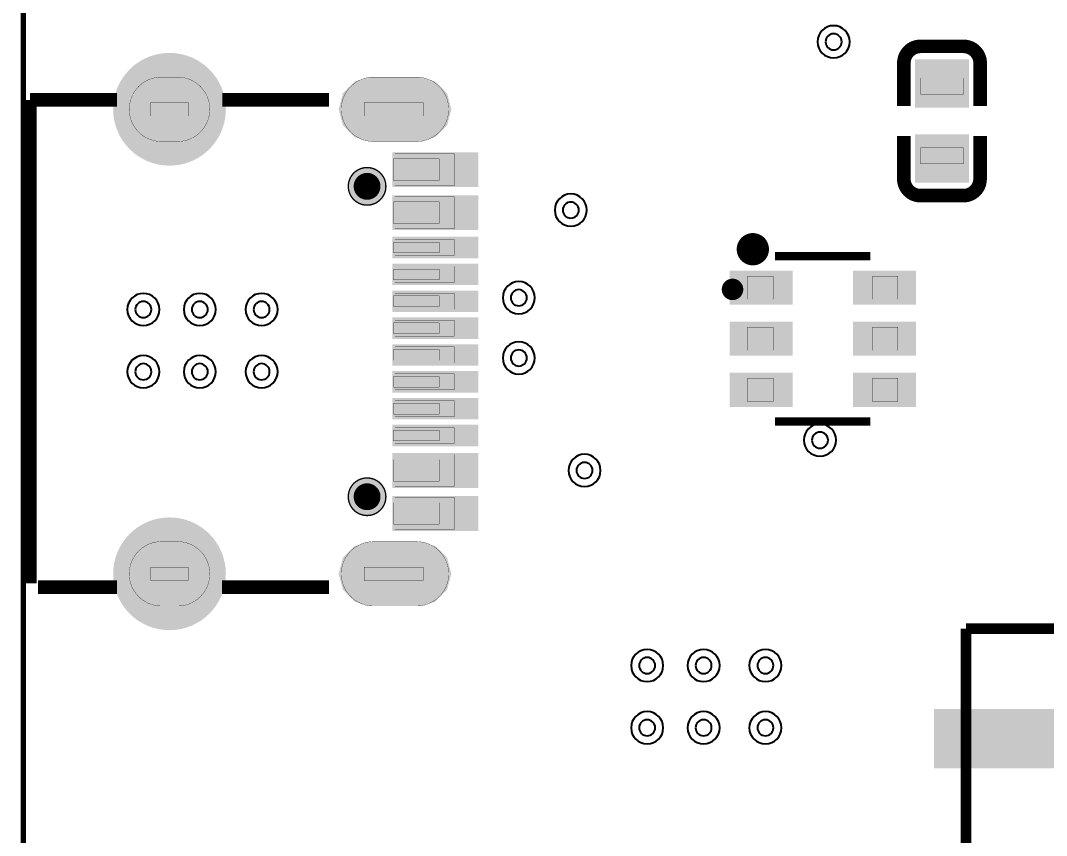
# Model space of a CAD drawing. Header units: millimetres. Extents: x -103 to 1, y -5 to 127.
# Drawn here: x -102.05 to -82.94, y 22.2 to 37.37 of the extents above; entities that cross this region are included whole.
import ezdxf

# ---------------------------------------------------------------- set-up
doc = ezdxf.new("R2010")
doc.units = ezdxf.units.MM
doc.header["$MEASUREMENT"] = 0
for name, color, linetype, true_color in [('Board-Outline-Layer', 7, 'Continuous', 0xff00ff), ('Bottom-Layer', 7, 'Continuous', 0x0000ff), ('Bottom-Paste-Mask-Layer', 7, 'Continuous', 0x800000), ('Bottom-Solder-Mask-Layer', 7, 'Continuous', 0xaa00ff), ('Document-Layer', 7, 'Continuous', 0x6464ff), ('Hole-Layer', 7, 'Continuous', 0x222222), ('Multi-Layer', 7, 'Continuous', 0xc0c0c0), ('Pin-Soldering-Layer', 7, 'Continuous', 0xcc9999), ('Top-Layer', 7, 'Continuous', 0xff0000), ('Top-Paste-Mask-Layer', 7, 'Continuous', 0x808080), ('Top-Silkscreen-Layer', 7, 'Continuous', 0xffcc00), ('Top-Solder-Mask-Layer', 7, 'Continuous', 0x800080)]:
    doc.layers.add(name, color=color, linetype=linetype, true_color=true_color)

msp = doc.modelspace()

# ---------------------------------------------------------------- hatches: boundary and pattern name
at = {"layer": 'Bottom-Layer'}
for points in [[(-100.275, 35.719, 1), (-98.275, 35.719, 1)], [(-95.525, 35.169), (-95.8, 35.243), (-96.001, 35.444), (-96.075, 35.719), (-96.001, 35.994), (-95.8, 36.195), (-95.525, 36.269), (-94.625, 36.269), (-94.35, 36.195), (-94.149, 35.994), (-94.075, 35.719), (-94.149, 35.444), (-94.35, 35.243), (-94.625, 35.169)], [(-100.275, 27.069, 1), (-98.275, 27.069, 1)], [(-95.525, 26.519), (-95.8, 26.593), (-96.001, 26.794), (-96.075, 27.069), (-96.001, 27.344), (-95.8, 27.545), (-95.525, 27.619), (-94.625, 27.619), (-94.35, 27.545), (-94.149, 27.344), (-94.075, 27.069), (-94.149, 26.794), (-94.35, 26.593), (-94.625, 26.519)]]:
    msp.add_hatch(color=256, dxfattribs=at).paths.add_polyline_path(points)
at = {"layer": 'Bottom-Paste-Mask-Layer'}
for points in [[(-100.275, 35.719, 1), (-98.275, 35.719, 1)], [(-95.525, 35.169), (-95.8, 35.243), (-96.001, 35.444), (-96.075, 35.719), (-96.001, 35.994), (-95.8, 36.195), (-95.525, 36.269), (-94.625, 36.269), (-94.35, 36.195), (-94.149, 35.994), (-94.075, 35.719), (-94.149, 35.444), (-94.35, 35.243), (-94.625, 35.169)], [(-100.275, 27.069, 1), (-98.275, 27.069, 1)], [(-95.525, 26.519), (-95.8, 26.593), (-96.001, 26.794), (-96.075, 27.069), (-96.001, 27.344), (-95.8, 27.545), (-95.525, 27.619), (-94.625, 27.619), (-94.35, 27.545), (-94.149, 27.344), (-94.075, 27.069), (-94.149, 26.794), (-94.35, 26.593), (-94.625, 26.519)]]:
    msp.add_hatch(color=256, dxfattribs=at).paths.add_polyline_path(points)
at = {"layer": 'Bottom-Solder-Mask-Layer'}
for points in [[(-100.325, 35.719, 1), (-98.225, 35.719, 1)], [(-95.525, 35.119), (-95.825, 35.199), (-96.045, 35.419), (-96.125, 35.719), (-96.045, 36.019), (-95.825, 36.238), (-95.525, 36.319), (-94.625, 36.319), (-94.325, 36.238), (-94.105, 36.019), (-94.025, 35.719), (-94.105, 35.419), (-94.325, 35.199), (-94.625, 35.119)], [(-100.325, 27.069, 1), (-98.225, 27.069, 1)], [(-95.525, 26.469), (-95.825, 26.549), (-96.045, 26.769), (-96.125, 27.069), (-96.045, 27.369), (-95.825, 27.588), (-95.525, 27.669), (-94.625, 27.669), (-94.325, 27.588), (-94.105, 27.369), (-94.025, 27.069), (-94.105, 26.769), (-94.325, 26.549), (-94.625, 26.469)]]:
    msp.add_hatch(color=256, dxfattribs=at).paths.add_polyline_path(points)
at = {"layer": 'Hole-Layer'}
for points in [[(-99.575, 35.419), (-99.787, 35.507), (-99.875, 35.719), (-99.787, 35.931), (-99.575, 36.019), (-98.975, 36.019), (-98.763, 35.931), (-98.675, 35.719), (-98.763, 35.507), (-98.975, 35.419)], [(-95.525, 35.419), (-95.737, 35.507), (-95.825, 35.719), (-95.737, 35.931), (-95.525, 36.019), (-94.625, 36.019), (-94.413, 35.931), (-94.325, 35.719), (-94.413, 35.507), (-94.625, 35.419)], [(-99.575, 26.769), (-99.787, 26.857), (-99.875, 27.069), (-99.787, 27.281), (-99.575, 27.369), (-98.975, 27.369), (-98.763, 27.281), (-98.675, 27.069), (-98.763, 26.857), (-98.975, 26.769)], [(-95.525, 26.769), (-95.737, 26.857), (-95.825, 27.069), (-95.737, 27.281), (-95.525, 27.369), (-94.625, 27.369), (-94.413, 27.281), (-94.325, 27.069), (-94.413, 26.857), (-94.625, 26.769)]]:
    msp.add_hatch(color=256, dxfattribs=at).paths.add_polyline_path(points)
at = {"layer": 'Multi-Layer'}
for points in [[(-100.275, 35.719, 1), (-98.275, 35.719, 1)], [(-100.275, 35.719, 1), (-98.275, 35.719, 1)], [(-100.275, 35.719, 1), (-98.275, 35.719, 1)], [(-95.525, 35.169), (-95.8, 35.243), (-96.001, 35.444), (-96.075, 35.719), (-96.001, 35.994), (-95.8, 36.195), (-95.525, 36.269), (-94.625, 36.269), (-94.35, 36.195), (-94.149, 35.994), (-94.075, 35.719), (-94.149, 35.444), (-94.35, 35.243), (-94.625, 35.169)], [(-95.525, 35.169), (-95.8, 35.243), (-96.001, 35.444), (-96.075, 35.719), (-96.001, 35.994), (-95.8, 36.195), (-95.525, 36.269), (-94.625, 36.269), (-94.35, 36.195), (-94.149, 35.994), (-94.075, 35.719), (-94.149, 35.444), (-94.35, 35.243), (-94.625, 35.169)], [(-95.525, 35.169), (-95.8, 35.243), (-96.001, 35.444), (-96.075, 35.719), (-96.001, 35.994), (-95.8, 36.195), (-95.525, 36.269), (-94.625, 36.269), (-94.35, 36.195), (-94.149, 35.994), (-94.075, 35.719), (-94.149, 35.444), (-94.35, 35.243), (-94.625, 35.169)], [(-95.945, 34.284, 1), (-95.245, 34.284, 1)], [(-95.945, 28.504, 1), (-95.245, 28.504, 1)], [(-100.275, 27.069, 1), (-98.275, 27.069, 1)], [(-100.275, 27.069, 1), (-98.275, 27.069, 1)], [(-100.275, 27.069, 1), (-98.275, 27.069, 1)], [(-95.525, 26.519), (-95.8, 26.593), (-96.001, 26.794), (-96.075, 27.069), (-96.001, 27.344), (-95.8, 27.545), (-95.525, 27.619), (-94.625, 27.619), (-94.35, 27.545), (-94.149, 27.344), (-94.075, 27.069), (-94.149, 26.794), (-94.35, 26.593), (-94.625, 26.519)], [(-95.525, 26.519), (-95.8, 26.593), (-96.001, 26.794), (-96.075, 27.069), (-96.001, 27.344), (-95.8, 27.545), (-95.525, 27.619), (-94.625, 27.619), (-94.35, 27.545), (-94.149, 27.344), (-94.075, 27.069), (-94.149, 26.794), (-94.35, 26.593), (-94.625, 26.519)], [(-95.525, 26.519), (-95.8, 26.593), (-96.001, 26.794), (-96.075, 27.069), (-96.001, 27.344), (-95.8, 27.545), (-95.525, 27.619), (-94.625, 27.619), (-94.35, 27.545), (-94.149, 27.344), (-94.075, 27.069), (-94.149, 26.794), (-94.35, 26.593), (-94.625, 26.519)]]:
    msp.add_hatch(color=256, dxfattribs=at).paths.add_polyline_path(points)
at = {"layer": 'Pin-Soldering-Layer'}
for points in [[(-84.486, 36.301), (-85.286, 36.301), (-85.286, 36.001), (-84.486, 36.001)], [(-98.925, 35.844), (-98.925, 35.594), (-99.625, 35.594), (-99.625, 35.844)], [(-94.551, 35.844), (-94.551, 35.594), (-95.651, 35.594), (-95.651, 35.844)], [(-84.486, 34.701), (-85.286, 34.701), (-85.286, 35.001), (-84.486, 35.001)], [(-94.251, 34.794), (-94.251, 34.394), (-95.101, 34.394), (-95.101, 34.794)], [(-94.251, 33.994), (-94.251, 33.594), (-95.101, 33.594), (-95.101, 33.994)], [(-94.251, 33.244), (-94.251, 33.044), (-95.101, 33.044), (-95.101, 33.244)], [(-94.251, 32.744), (-94.251, 32.544), (-95.101, 32.544), (-95.101, 32.744)], [(-88.033, 32.61), (-88.033, 32.18), (-88.508, 32.18), (-88.508, 32.61)], [(-86.183, 32.61), (-86.183, 32.18), (-85.708, 32.18), (-85.708, 32.61)], [(-94.251, 32.244), (-94.251, 32.044), (-95.101, 32.044), (-95.101, 32.244)], [(-94.251, 31.744), (-94.251, 31.544), (-95.101, 31.544), (-95.101, 31.744)], [(-88.033, 31.66), (-88.033, 31.23), (-88.508, 31.23), (-88.508, 31.66)], [(-86.183, 31.66), (-86.183, 31.23), (-85.708, 31.23), (-85.708, 31.66)], [(-94.251, 31.244), (-94.251, 31.044), (-95.101, 31.044), (-95.101, 31.244)], [(-94.251, 30.744), (-94.251, 30.544), (-95.101, 30.544), (-95.101, 30.744)], [(-88.033, 30.71), (-88.033, 30.28), (-88.508, 30.28), (-88.508, 30.71)], [(-86.183, 30.71), (-86.183, 30.28), (-85.708, 30.28), (-85.708, 30.71)], [(-94.251, 30.244), (-94.251, 30.044), (-95.101, 30.044), (-95.101, 30.244)], [(-94.251, 29.744), (-94.251, 29.544), (-95.101, 29.544), (-95.101, 29.744)], [(-94.251, 29.194), (-94.251, 28.794), (-95.101, 28.794), (-95.101, 29.194)], [(-94.251, 28.394), (-94.251, 27.994), (-95.101, 27.994), (-95.101, 28.394)], [(-98.925, 27.194), (-98.925, 26.944), (-99.625, 26.944), (-99.625, 27.194)], [(-94.551, 27.194), (-94.551, 26.944), (-95.651, 26.944), (-95.651, 27.194)]]:
    msp.add_hatch(color=256, dxfattribs=at).paths.add_polyline_path(points)
at = {"layer": 'Top-Layer'}
for points in [[(-100.275, 35.719, 1), (-98.275, 35.719, 1)], [(-84.436, 35.801), (-85.336, 35.801), (-85.336, 36.601), (-84.436, 36.601)], [(-95.525, 35.169), (-95.8, 35.243), (-96.001, 35.444), (-96.075, 35.719), (-96.001, 35.994), (-95.8, 36.195), (-95.525, 36.269), (-94.625, 36.269), (-94.35, 36.195), (-94.149, 35.994), (-94.075, 35.719), (-94.149, 35.444), (-94.35, 35.243), (-94.625, 35.169)], [(-84.436, 34.401), (-85.336, 34.401), (-85.336, 35.201), (-84.436, 35.201)], [(-95.075, 34.869), (-93.575, 34.869), (-93.575, 34.319), (-95.075, 34.319)], [(-95.075, 34.069), (-93.575, 34.069), (-93.575, 33.519), (-95.075, 33.519)], [(-95.075, 33.294), (-93.575, 33.294), (-93.575, 32.994), (-95.075, 32.994)], [(-95.075, 32.794), (-93.575, 32.794), (-93.575, 32.494), (-95.075, 32.494)], [(-88.793, 32.661), (-87.721, 32.661), (-87.721, 32.129), (-88.793, 32.129)], [(-86.495, 32.661), (-85.423, 32.661), (-85.423, 32.129), (-86.495, 32.129)], [(-95.075, 32.294), (-93.575, 32.294), (-93.575, 31.994), (-95.075, 31.994)], [(-95.075, 31.794), (-93.575, 31.794), (-93.575, 31.494), (-95.075, 31.494)], [(-88.793, 31.711), (-87.721, 31.711), (-87.721, 31.179), (-88.793, 31.179)], [(-86.495, 31.711), (-85.423, 31.711), (-85.423, 31.179), (-86.495, 31.179)], [(-95.075, 31.294), (-93.575, 31.294), (-93.575, 30.994), (-95.075, 30.994)], [(-95.075, 30.794), (-93.575, 30.794), (-93.575, 30.494), (-95.075, 30.494)], [(-88.793, 30.761), (-87.721, 30.761), (-87.721, 30.229), (-88.793, 30.229)], [(-86.495, 30.761), (-85.423, 30.761), (-85.423, 30.229), (-86.495, 30.229)], [(-95.075, 30.294), (-93.575, 30.294), (-93.575, 29.994), (-95.075, 29.994)], [(-95.075, 29.794), (-93.575, 29.794), (-93.575, 29.494), (-95.075, 29.494)], [(-95.075, 29.269), (-93.575, 29.269), (-93.575, 28.719), (-95.075, 28.719)], [(-95.075, 28.469), (-93.575, 28.469), (-93.575, 27.919), (-95.075, 27.919)], [(-100.275, 27.069, 1), (-98.275, 27.069, 1)], [(-95.525, 26.519), (-95.8, 26.593), (-96.001, 26.794), (-96.075, 27.069), (-96.001, 27.344), (-95.8, 27.545), (-95.525, 27.619), (-94.625, 27.619), (-94.35, 27.545), (-94.149, 27.344), (-94.075, 27.069), (-94.149, 26.794), (-94.35, 26.593), (-94.625, 26.519)], [(-82.487, 24.499), (-82.487, 23.499), (-84.987, 23.499), (-84.987, 24.499)]]:
    msp.add_hatch(color=256, dxfattribs=at).paths.add_polyline_path(points)
at = {"layer": 'Top-Paste-Mask-Layer'}
for points in [[(-100.275, 35.719, 1), (-98.275, 35.719, 1)], [(-84.436, 35.801), (-85.336, 35.801), (-85.336, 36.601), (-84.436, 36.601)], [(-98.527, 35.674), (-98.525, 35.704), (-98.525, 35.734), (-98.527, 35.764), (-98.53, 35.793), (-98.534, 35.823), (-98.54, 35.852), (-98.548, 35.881), (-98.556, 35.91), (-98.567, 35.938), (-98.578, 35.966), (-98.591, 35.993), (-98.606, 36.019), (-98.621, 36.044), (-98.638, 36.069), (-98.656, 36.093), (-98.675, 36.116), (-98.696, 36.138), (-98.717, 36.159), (-98.74, 36.178), (-98.763, 36.197), (-98.787, 36.215), (-98.812, 36.231), (-98.838, 36.246), (-98.865, 36.259), (-98.892, 36.272), (-98.92, 36.283), (-98.948, 36.292), (-98.977, 36.3), (-99.006, 36.307), (-99.036, 36.312), (-99.065, 36.316), (-99.095, 36.318), (-99.125, 36.319), (-99.425, 36.319), (-99.455, 36.318), (-99.485, 36.316), (-99.515, 36.312), (-99.544, 36.307), (-99.573, 36.3), (-99.602, 36.292), (-99.63, 36.283), (-99.658, 36.272), (-99.686, 36.259), (-99.712, 36.246), (-99.738, 36.231), (-99.763, 36.215), (-99.788, 36.197), (-99.811, 36.178), (-99.833, 36.159), (-99.855, 36.138), (-99.875, 36.116), (-99.894, 36.093), (-99.912, 36.069), (-99.929, 36.044), (-99.945, 36.019), (-99.959, 35.993), (-99.972, 35.966), (-99.984, 35.938), (-99.994, 35.91), (-100.003, 35.881), (-100.01, 35.852), (-100.016, 35.823), (-100.021, 35.793), (-100.024, 35.764), (-100.025, 35.734), (-100.025, 35.704), (-100.024, 35.674), (-100.021, 35.644), (-100.016, 35.615), (-100.01, 35.585), (-100.003, 35.556), (-99.994, 35.528), (-99.984, 35.5), (-99.972, 35.472), (-99.959, 35.445), (-99.945, 35.419), (-99.929, 35.393), (-99.912, 35.369), (-99.894, 35.345), (-99.875, 35.322), (-99.855, 35.3), (-99.833, 35.279), (-99.811, 35.259), (-99.788, 35.241), (-99.763, 35.223), (-99.738, 35.207), (-99.712, 35.192), (-99.686, 35.178), (-99.658, 35.166), (-99.63, 35.155), (-99.602, 35.145), (-99.573, 35.137), (-99.544, 35.131), (-99.515, 35.126), (-99.485, 35.122), (-99.455, 35.12), (-99.425, 35.119), (-99.125, 35.119), (-99.095, 35.12), (-99.065, 35.122), (-99.036, 35.126), (-99.006, 35.131), (-98.977, 35.137), (-98.948, 35.145), (-98.92, 35.155), (-98.892, 35.166), (-98.865, 35.178), (-98.838, 35.192), (-98.812, 35.207), (-98.787, 35.223), (-98.763, 35.241), (-98.74, 35.259), (-98.717, 35.279), (-98.696, 35.3), (-98.675, 35.322), (-98.656, 35.345), (-98.638, 35.369), (-98.621, 35.393), (-98.606, 35.419), (-98.591, 35.445), (-98.578, 35.472), (-98.567, 35.5), (-98.556, 35.528), (-98.548, 35.556), (-98.54, 35.585), (-98.534, 35.615), (-98.53, 35.644)], [(-94.075, 35.734), (-94.077, 35.764), (-94.08, 35.793), (-94.084, 35.823), (-94.09, 35.852), (-94.098, 35.881), (-94.106, 35.91), (-94.117, 35.938), (-94.128, 35.966), (-94.141, 35.993), (-94.155, 36.019), (-94.171, 36.044), (-94.188, 36.069), (-94.206, 36.093), (-94.225, 36.116), (-94.246, 36.138), (-94.267, 36.159), (-94.289, 36.178), (-94.313, 36.197), (-94.337, 36.215), (-94.362, 36.231), (-94.388, 36.246), (-94.415, 36.259), (-94.442, 36.272), (-94.47, 36.283), (-94.498, 36.292), (-94.527, 36.3), (-94.556, 36.307), (-94.586, 36.312), (-94.615, 36.316), (-94.645, 36.318), (-94.675, 36.319), (-95.475, 36.319), (-95.505, 36.318), (-95.535, 36.316), (-95.565, 36.312), (-95.594, 36.307), (-95.623, 36.3), (-95.652, 36.292), (-95.68, 36.283), (-95.708, 36.272), (-95.735, 36.259), (-95.762, 36.246), (-95.788, 36.231), (-95.813, 36.215), (-95.837, 36.197), (-95.861, 36.178), (-95.883, 36.159), (-95.905, 36.138), (-95.925, 36.116), (-95.944, 36.093), (-95.962, 36.069), (-95.979, 36.044), (-95.995, 36.019), (-96.009, 35.993), (-96.022, 35.966), (-96.034, 35.938), (-96.044, 35.91), (-96.053, 35.881), (-96.06, 35.852), (-96.066, 35.823), (-96.07, 35.793), (-96.073, 35.764), (-96.075, 35.734), (-96.075, 35.704), (-96.073, 35.674), (-96.07, 35.644), (-96.066, 35.615), (-96.06, 35.585), (-96.053, 35.556), (-96.044, 35.528), (-96.034, 35.5), (-96.022, 35.472), (-96.009, 35.445), (-95.995, 35.419), (-95.979, 35.393), (-95.962, 35.369), (-95.944, 35.345), (-95.925, 35.322), (-95.905, 35.3), (-95.883, 35.279), (-95.861, 35.259), (-95.837, 35.241), (-95.813, 35.223), (-95.788, 35.207), (-95.762, 35.192), (-95.735, 35.178), (-95.708, 35.166), (-95.68, 35.155), (-95.652, 35.145), (-95.623, 35.137), (-95.594, 35.131), (-95.565, 35.126), (-95.535, 35.122), (-95.505, 35.12), (-95.475, 35.119), (-94.675, 35.119), (-94.645, 35.12), (-94.615, 35.122), (-94.586, 35.126), (-94.556, 35.131), (-94.527, 35.137), (-94.498, 35.145), (-94.47, 35.155), (-94.442, 35.166), (-94.415, 35.178), (-94.388, 35.192), (-94.362, 35.207), (-94.337, 35.223), (-94.313, 35.241), (-94.289, 35.259), (-94.267, 35.279), (-94.246, 35.3), (-94.225, 35.322), (-94.206, 35.345), (-94.188, 35.369), (-94.171, 35.393), (-94.155, 35.419), (-94.141, 35.445), (-94.128, 35.472), (-94.117, 35.5), (-94.106, 35.528), (-94.098, 35.556), (-94.09, 35.585), (-94.084, 35.615), (-94.08, 35.644), (-94.077, 35.674), (-94.075, 35.704)], [(-95.525, 35.169), (-95.8, 35.243), (-96.001, 35.444), (-96.075, 35.719), (-96.001, 35.994), (-95.8, 36.195), (-95.525, 36.269), (-94.625, 36.269), (-94.35, 36.195), (-94.149, 35.994), (-94.075, 35.719), (-94.149, 35.444), (-94.35, 35.243), (-94.625, 35.169)], [(-84.436, 34.401), (-85.336, 34.401), (-85.336, 35.201), (-84.436, 35.201)], [(-93.975, 34.894), (-95.075, 34.894), (-95.075, 34.294), (-93.975, 34.294)], [(-93.975, 34.094), (-95.075, 34.094), (-95.075, 33.494), (-93.975, 33.494)], [(-95.075, 32.994), (-93.975, 32.994), (-93.975, 33.294), (-95.075, 33.294)], [(-95.075, 32.494), (-93.975, 32.494), (-93.975, 32.794), (-95.075, 32.794)], [(-88.793, 32.661), (-87.721, 32.661), (-87.721, 32.129), (-88.793, 32.129)], [(-86.495, 32.661), (-85.423, 32.661), (-85.423, 32.129), (-86.495, 32.129)], [(-95.075, 31.994), (-93.975, 31.994), (-93.975, 32.294), (-95.075, 32.294)], [(-95.075, 31.494), (-93.975, 31.494), (-93.975, 31.794), (-95.075, 31.794)], [(-88.793, 31.711), (-87.721, 31.711), (-87.721, 31.179), (-88.793, 31.179)], [(-86.495, 31.711), (-85.423, 31.711), (-85.423, 31.179), (-86.495, 31.179)], [(-95.075, 30.994), (-93.975, 30.994), (-93.975, 31.294), (-95.075, 31.294)], [(-95.075, 30.494), (-93.975, 30.494), (-93.975, 30.794), (-95.075, 30.794)], [(-88.793, 30.761), (-87.721, 30.761), (-87.721, 30.229), (-88.793, 30.229)], [(-86.495, 30.761), (-85.423, 30.761), (-85.423, 30.229), (-86.495, 30.229)], [(-95.075, 29.994), (-93.975, 29.994), (-93.975, 30.294), (-95.075, 30.294)], [(-93.975, 29.794), (-95.075, 29.794), (-95.075, 29.494), (-93.975, 29.494)], [(-93.975, 29.294), (-95.075, 29.294), (-95.075, 28.694), (-93.975, 28.694)], [(-95.075, 27.894), (-93.975, 27.894), (-93.975, 28.494), (-95.075, 28.494)], [(-100.275, 27.069, 1), (-98.275, 27.069, 1)], [(-98.525, 27.084), (-98.527, 27.114), (-98.53, 27.143), (-98.534, 27.173), (-98.54, 27.202), (-98.548, 27.231), (-98.556, 27.26), (-98.567, 27.288), (-98.578, 27.316), (-98.591, 27.343), (-98.606, 27.369), (-98.621, 27.394), (-98.638, 27.419), (-98.656, 27.443), (-98.675, 27.466), (-98.696, 27.488), (-98.717, 27.509), (-98.74, 27.528), (-98.763, 27.547), (-98.787, 27.565), (-98.812, 27.581), (-98.838, 27.596), (-98.865, 27.609), (-98.892, 27.622), (-98.92, 27.633), (-98.948, 27.642), (-98.977, 27.65), (-99.006, 27.657), (-99.036, 27.662), (-99.065, 27.666), (-99.095, 27.668), (-99.125, 27.669), (-99.425, 27.669), (-99.455, 27.668), (-99.485, 27.666), (-99.515, 27.662), (-99.544, 27.657), (-99.573, 27.65), (-99.602, 27.642), (-99.63, 27.633), (-99.658, 27.622), (-99.686, 27.609), (-99.712, 27.596), (-99.738, 27.581), (-99.763, 27.565), (-99.788, 27.547), (-99.811, 27.528), (-99.833, 27.509), (-99.855, 27.488), (-99.875, 27.466), (-99.894, 27.443), (-99.912, 27.419), (-99.929, 27.394), (-99.945, 27.369), (-99.959, 27.343), (-99.972, 27.316), (-99.984, 27.288), (-99.994, 27.26), (-100.003, 27.231), (-100.01, 27.202), (-100.016, 27.173), (-100.021, 27.143), (-100.024, 27.114), (-100.025, 27.084), (-100.025, 27.054), (-100.024, 27.024), (-100.021, 26.994), (-100.016, 26.965), (-100.01, 26.935), (-100.003, 26.906), (-99.994, 26.878), (-99.984, 26.85), (-99.972, 26.822), (-99.959, 26.795), (-99.945, 26.769), (-99.929, 26.743), (-99.912, 26.719), (-99.894, 26.695), (-99.875, 26.672), (-99.855, 26.65), (-99.833, 26.629), (-99.811, 26.609), (-99.788, 26.591), (-99.763, 26.573), (-99.738, 26.557), (-99.712, 26.542), (-99.686, 26.528), (-99.658, 26.516), (-99.63, 26.505), (-99.602, 26.495), (-99.573, 26.487), (-99.544, 26.481), (-99.515, 26.476), (-99.485, 26.472), (-99.455, 26.47), (-99.425, 26.469), (-99.125, 26.469), (-99.095, 26.47), (-99.065, 26.472), (-99.036, 26.476), (-99.006, 26.481), (-98.977, 26.487), (-98.948, 26.495), (-98.92, 26.505), (-98.892, 26.516), (-98.865, 26.528), (-98.838, 26.542), (-98.812, 26.557), (-98.787, 26.573), (-98.763, 26.591), (-98.74, 26.609), (-98.717, 26.629), (-98.696, 26.65), (-98.675, 26.672), (-98.656, 26.695), (-98.638, 26.719), (-98.621, 26.743), (-98.606, 26.769), (-98.591, 26.795), (-98.578, 26.822), (-98.567, 26.85), (-98.556, 26.878), (-98.548, 26.906), (-98.54, 26.935), (-98.534, 26.965), (-98.53, 26.994), (-98.527, 27.024), (-98.525, 27.054)], [(-94.077, 27.024), (-94.075, 27.054), (-94.075, 27.084), (-94.077, 27.114), (-94.08, 27.143), (-94.084, 27.173), (-94.09, 27.202), (-94.098, 27.231), (-94.106, 27.26), (-94.117, 27.288), (-94.128, 27.316), (-94.141, 27.343), (-94.155, 27.369), (-94.171, 27.394), (-94.188, 27.419), (-94.206, 27.443), (-94.225, 27.466), (-94.246, 27.488), (-94.267, 27.509), (-94.289, 27.528), (-94.313, 27.547), (-94.337, 27.565), (-94.362, 27.581), (-94.388, 27.596), (-94.415, 27.609), (-94.442, 27.622), (-94.47, 27.633), (-94.498, 27.642), (-94.527, 27.65), (-94.556, 27.657), (-94.586, 27.662), (-94.615, 27.666), (-94.645, 27.668), (-94.675, 27.669), (-95.475, 27.669), (-95.505, 27.668), (-95.535, 27.666), (-95.565, 27.662), (-95.594, 27.657), (-95.623, 27.65), (-95.652, 27.642), (-95.68, 27.633), (-95.708, 27.622), (-95.735, 27.609), (-95.762, 27.596), (-95.788, 27.581), (-95.813, 27.565), (-95.837, 27.547), (-95.861, 27.528), (-95.883, 27.509), (-95.905, 27.488), (-95.925, 27.466), (-95.944, 27.443), (-95.962, 27.419), (-95.979, 27.394), (-95.995, 27.369), (-96.009, 27.343), (-96.022, 27.316), (-96.034, 27.288), (-96.044, 27.26), (-96.053, 27.231), (-96.06, 27.202), (-96.066, 27.173), (-96.07, 27.143), (-96.073, 27.114), (-96.075, 27.084), (-96.075, 27.054), (-96.073, 27.024), (-96.07, 26.994), (-96.066, 26.965), (-96.06, 26.935), (-96.053, 26.906), (-96.044, 26.878), (-96.034, 26.85), (-96.022, 26.822), (-96.009, 26.795), (-95.995, 26.769), (-95.979, 26.743), (-95.962, 26.719), (-95.944, 26.695), (-95.925, 26.672), (-95.905, 26.65), (-95.883, 26.629), (-95.861, 26.609), (-95.837, 26.591), (-95.813, 26.573), (-95.788, 26.557), (-95.762, 26.542), (-95.735, 26.528), (-95.708, 26.516), (-95.68, 26.505), (-95.652, 26.495), (-95.623, 26.487), (-95.594, 26.481), (-95.565, 26.476), (-95.535, 26.472), (-95.505, 26.47), (-95.475, 26.469), (-94.675, 26.469), (-94.645, 26.47), (-94.615, 26.472), (-94.586, 26.476), (-94.556, 26.481), (-94.527, 26.487), (-94.498, 26.495), (-94.47, 26.505), (-94.442, 26.516), (-94.415, 26.528), (-94.388, 26.542), (-94.362, 26.557), (-94.337, 26.573), (-94.313, 26.591), (-94.289, 26.609), (-94.267, 26.629), (-94.246, 26.65), (-94.225, 26.672), (-94.206, 26.695), (-94.188, 26.719), (-94.171, 26.743), (-94.155, 26.769), (-94.141, 26.795), (-94.128, 26.822), (-94.117, 26.85), (-94.106, 26.878), (-94.098, 26.906), (-94.09, 26.935), (-94.084, 26.965), (-94.08, 26.994)], [(-95.525, 26.519), (-95.8, 26.593), (-96.001, 26.794), (-96.075, 27.069), (-96.001, 27.344), (-95.8, 27.545), (-95.525, 27.619), (-94.625, 27.619), (-94.35, 27.545), (-94.149, 27.344), (-94.075, 27.069), (-94.149, 26.794), (-94.35, 26.593), (-94.625, 26.519)], [(-82.487, 24.499), (-82.487, 23.499), (-84.987, 23.499), (-84.987, 24.499)]]:
    msp.add_hatch(color=256, dxfattribs=at).paths.add_polyline_path(points)
at = {"layer": 'Top-Solder-Mask-Layer'}
for points in [[(-100.325, 35.719, 1), (-98.225, 35.719, 1)], [(-84.385, 35.75), (-85.387, 35.75), (-85.387, 36.652), (-84.385, 36.652)], [(-95.525, 35.119), (-95.825, 35.199), (-96.045, 35.419), (-96.125, 35.719), (-96.045, 36.019), (-95.825, 36.238), (-95.525, 36.319), (-94.625, 36.319), (-94.325, 36.238), (-94.105, 36.019), (-94.025, 35.719), (-94.105, 35.419), (-94.325, 35.199), (-94.625, 35.119)], [(-84.385, 34.35), (-85.387, 34.35), (-85.387, 35.252), (-84.385, 35.252)], [(-95.125, 34.919), (-93.525, 34.919), (-93.525, 34.269), (-95.125, 34.269)], [(-95.125, 34.119), (-93.525, 34.119), (-93.525, 33.469), (-95.125, 33.469)], [(-95.125, 33.344), (-93.525, 33.344), (-93.525, 32.944), (-95.125, 32.944)], [(-95.125, 32.844), (-93.525, 32.844), (-93.525, 32.444), (-95.125, 32.444)], [(-88.844, 32.712), (-87.67, 32.712), (-87.67, 32.078), (-88.844, 32.078)], [(-86.546, 32.712), (-85.372, 32.712), (-85.372, 32.078), (-86.546, 32.078)], [(-95.125, 32.344), (-93.525, 32.344), (-93.525, 31.944), (-95.125, 31.944)], [(-95.125, 31.844), (-93.525, 31.844), (-93.525, 31.444), (-95.125, 31.444)], [(-88.844, 31.762), (-87.67, 31.762), (-87.67, 31.128), (-88.844, 31.128)], [(-86.546, 31.762), (-85.372, 31.762), (-85.372, 31.128), (-86.546, 31.128)], [(-95.125, 31.344), (-93.525, 31.344), (-93.525, 30.944), (-95.125, 30.944)], [(-95.125, 30.844), (-93.525, 30.844), (-93.525, 30.444), (-95.125, 30.444)], [(-88.844, 30.812), (-87.67, 30.812), (-87.67, 30.178), (-88.844, 30.178)], [(-86.546, 30.812), (-85.372, 30.812), (-85.372, 30.178), (-86.546, 30.178)], [(-95.125, 30.344), (-93.525, 30.344), (-93.525, 29.944), (-95.125, 29.944)], [(-95.125, 29.844), (-93.525, 29.844), (-93.525, 29.444), (-95.125, 29.444)], [(-95.125, 29.319), (-93.525, 29.319), (-93.525, 28.669), (-95.125, 28.669)], [(-95.125, 28.519), (-93.525, 28.519), (-93.525, 27.869), (-95.125, 27.869)], [(-100.325, 27.069, 1), (-98.225, 27.069, 1)], [(-95.525, 26.469), (-95.825, 26.549), (-96.045, 26.769), (-96.125, 27.069), (-96.045, 27.369), (-95.825, 27.588), (-95.525, 27.669), (-94.625, 27.669), (-94.325, 27.588), (-94.105, 27.369), (-94.025, 27.069), (-94.105, 26.769), (-94.325, 26.549), (-94.625, 26.469)], [(-82.436, 24.55), (-82.436, 23.448), (-85.038, 23.448), (-85.038, 24.55)]]:
    msp.add_hatch(color=256, dxfattribs=at).paths.add_polyline_path(points)

# ---------------------------------------------------------------- linework, layer by layer
at = {"layer": 'Board-Outline-Layer', "const_width": 0.1}
msp.add_lwpolyline([(-102, 0), (-102, 126), (0, 126), (0, 0)], close=True, dxfattribs=at)
at = {"layer": 'Document-Layer', "const_width": 0.25}
for points in [[(-95.72, 34.284, 1), (-95.47, 34.284), (-95.47, 34.284, 1), (-95.72, 34.284)], [(-95.72, 34.284, 1), (-95.47, 34.284), (-95.47, 34.284, 1), (-95.72, 34.284)], [(-95.72, 28.504, 1), (-95.47, 28.504), (-95.47, 28.504, 1), (-95.72, 28.504)], [(-95.72, 28.504, 1), (-95.47, 28.504), (-95.47, 28.504, 1), (-95.72, 28.504)]]:
    msp.add_lwpolyline(points, format="xyb", dxfattribs=at)
at = {"layer": 'Document-Layer', "const_width": 0.2}
msp.add_lwpolyline([(-88.888, 32.365, 1), (-88.688, 32.365, 1)], format="xyb", close=True, dxfattribs=at)
msp.add_lwpolyline([(-88.888, 32.365, 1), (-88.688, 32.365, 1)], format="xyb", close=True, dxfattribs=at)
at = {"layer": 'Hole-Layer'}
for points in [[(-87.055, 36.976, 1), (-86.755, 36.976), (-86.755, 36.976, 1), (-87.055, 36.976)], [(-91.95, 33.842, 1), (-91.65, 33.842), (-91.65, 33.842, 1), (-91.95, 33.842)], [(-92.919, 32.21, 1), (-92.619, 32.21), (-92.619, 32.21, 1), (-92.919, 32.21)], [(-99.912, 31.991, 1), (-99.612, 31.991), (-99.612, 31.991, 1), (-99.912, 31.991)], [(-98.861, 31.991, 1), (-98.561, 31.991), (-98.561, 31.991, 1), (-98.861, 31.991)], [(-97.71, 31.991, 1), (-97.41, 31.991), (-97.41, 31.991, 1), (-97.71, 31.991)], [(-92.919, 31.088, 1), (-92.619, 31.088), (-92.619, 31.088, 1), (-92.919, 31.088)], [(-99.912, 30.832, 1), (-99.612, 30.832), (-99.612, 30.832, 1), (-99.912, 30.832)], [(-98.861, 30.832, 1), (-98.561, 30.832), (-98.561, 30.832, 1), (-98.861, 30.832)], [(-97.71, 30.832, 1), (-97.41, 30.832), (-97.41, 30.832, 1), (-97.71, 30.832)], [(-87.309, 29.558, 1), (-87.009, 29.558), (-87.009, 29.558, 1), (-87.309, 29.558)], [(-91.695, 28.994, 1), (-91.395, 28.994), (-91.395, 28.994, 1), (-91.695, 28.994)], [(-90.528, 25.361, 1), (-90.228, 25.361), (-90.228, 25.361, 1), (-90.528, 25.361)], [(-89.477, 25.361, 1), (-89.177, 25.361), (-89.177, 25.361, 1), (-89.477, 25.361)], [(-88.325, 25.361, 1), (-88.025, 25.361), (-88.025, 25.361, 1), (-88.325, 25.361)], [(-90.528, 24.202, 1), (-90.228, 24.202), (-90.228, 24.202, 1), (-90.528, 24.202)], [(-89.477, 24.202, 1), (-89.177, 24.202), (-89.177, 24.202, 1), (-89.477, 24.202)], [(-88.325, 24.202, 1), (-88.025, 24.202), (-88.025, 24.202, 1), (-88.325, 24.202)]]:
    msp.add_lwpolyline(points, format="xyb", dxfattribs=at)
at = {"layer": 'Multi-Layer'}
for points in [[(-87.205, 36.976, 1), (-86.605, 36.976, 1)], [(-92.1, 33.842, 1), (-91.5, 33.842, 1)], [(-93.069, 32.21, 1), (-92.469, 32.21, 1)], [(-100.062, 31.991, 1), (-99.462, 31.991, 1)], [(-99.011, 31.991, 1), (-98.411, 31.991, 1)], [(-97.86, 31.991, 1), (-97.26, 31.991, 1)], [(-93.069, 31.088, 1), (-92.469, 31.088, 1)], [(-100.062, 30.832, 1), (-99.462, 30.832, 1)], [(-99.011, 30.832, 1), (-98.411, 30.832, 1)], [(-97.86, 30.832, 1), (-97.26, 30.832, 1)], [(-87.459, 29.558, 1), (-86.859, 29.558, 1)], [(-91.845, 28.994, 1), (-91.245, 28.994, 1)], [(-90.678, 25.361, 1), (-90.078, 25.361, 1)], [(-89.627, 25.361, 1), (-89.027, 25.361, 1)], [(-88.475, 25.361, 1), (-87.875, 25.361, 1)], [(-90.678, 24.202, 1), (-90.078, 24.202, 1)], [(-89.627, 24.202, 1), (-89.027, 24.202, 1)], [(-88.475, 24.202, 1), (-87.875, 24.202, 1)]]:
    msp.add_lwpolyline(points, format="xyb", close=True, dxfattribs=at)
at = {"layer": 'Multi-Layer', "const_width": 0.0254}
for points in [[(-95.945, 34.284, 1), (-95.245, 34.284), (-95.245, 34.284, 1), (-95.945, 34.284)], [(-95.945, 28.504, 1), (-95.245, 28.504), (-95.245, 28.504, 1), (-95.945, 28.504)]]:
    msp.add_lwpolyline(points, format="xyb", dxfattribs=at)
at = {"layer": 'Pin-Soldering-Layer', "const_width": 0.00508}
for points in [[(-84.486, 36.301), (-85.286, 36.301), (-85.286, 36.001), (-84.486, 36.001)], [(-98.925, 35.844), (-98.925, 35.594), (-99.625, 35.594), (-99.625, 35.844)], [(-94.551, 35.844), (-94.551, 35.594), (-95.651, 35.594), (-95.651, 35.844)], [(-84.486, 34.701), (-85.286, 34.701), (-85.286, 35.001), (-84.486, 35.001)], [(-94.251, 34.794), (-94.251, 34.394), (-95.101, 34.394), (-95.101, 34.794)], [(-94.251, 33.994), (-94.251, 33.594), (-95.101, 33.594), (-95.101, 33.994)], [(-94.251, 33.244), (-94.251, 33.044), (-95.101, 33.044), (-95.101, 33.244)], [(-94.251, 32.744), (-94.251, 32.544), (-95.101, 32.544), (-95.101, 32.744)], [(-88.033, 32.61), (-88.033, 32.18), (-88.508, 32.18), (-88.508, 32.61)], [(-86.183, 32.61), (-86.183, 32.18), (-85.708, 32.18), (-85.708, 32.61)], [(-94.251, 32.244), (-94.251, 32.044), (-95.101, 32.044), (-95.101, 32.244)], [(-94.251, 31.744), (-94.251, 31.544), (-95.101, 31.544), (-95.101, 31.744)], [(-88.033, 31.66), (-88.033, 31.23), (-88.508, 31.23), (-88.508, 31.66)], [(-86.183, 31.66), (-86.183, 31.23), (-85.708, 31.23), (-85.708, 31.66)], [(-94.251, 31.244), (-94.251, 31.044), (-95.101, 31.044), (-95.101, 31.244)], [(-94.251, 30.744), (-94.251, 30.544), (-95.101, 30.544), (-95.101, 30.744)], [(-88.033, 30.71), (-88.033, 30.28), (-88.508, 30.28), (-88.508, 30.71)], [(-86.183, 30.71), (-86.183, 30.28), (-85.708, 30.28), (-85.708, 30.71)], [(-94.251, 30.244), (-94.251, 30.044), (-95.101, 30.044), (-95.101, 30.244)], [(-94.251, 29.744), (-94.251, 29.544), (-95.101, 29.544), (-95.101, 29.744)], [(-94.251, 29.194), (-94.251, 28.794), (-95.101, 28.794), (-95.101, 29.194)], [(-94.251, 28.394), (-94.251, 27.994), (-95.101, 27.994), (-95.101, 28.394)], [(-98.925, 27.194), (-98.925, 26.944), (-99.625, 26.944), (-99.625, 27.194)], [(-94.551, 27.194), (-94.551, 26.944), (-95.651, 26.944), (-95.651, 27.194)]]:
    msp.add_lwpolyline(points, close=True, dxfattribs=at)
at = {"layer": 'Top-Paste-Mask-Layer', "const_width": 0.00508}
for points in [[(-98.527, 35.674), (-98.525, 35.704), (-98.525, 35.734), (-98.527, 35.764), (-98.53, 35.793), (-98.534, 35.823), (-98.54, 35.852), (-98.548, 35.881), (-98.556, 35.91), (-98.567, 35.938), (-98.578, 35.966), (-98.591, 35.993), (-98.606, 36.019), (-98.621, 36.044), (-98.638, 36.069), (-98.656, 36.093), (-98.675, 36.116), (-98.696, 36.138), (-98.717, 36.159), (-98.74, 36.178), (-98.763, 36.197), (-98.787, 36.215), (-98.812, 36.231), (-98.838, 36.246), (-98.865, 36.259), (-98.892, 36.272), (-98.92, 36.283), (-98.948, 36.292), (-98.977, 36.3), (-99.006, 36.307), (-99.036, 36.312), (-99.065, 36.316), (-99.095, 36.318), (-99.125, 36.319), (-99.425, 36.319), (-99.455, 36.318), (-99.485, 36.316), (-99.515, 36.312), (-99.544, 36.307), (-99.573, 36.3), (-99.602, 36.292), (-99.63, 36.283), (-99.658, 36.272), (-99.686, 36.259), (-99.712, 36.246), (-99.738, 36.231), (-99.763, 36.215), (-99.788, 36.197), (-99.811, 36.178), (-99.833, 36.159), (-99.855, 36.138), (-99.875, 36.116), (-99.894, 36.093), (-99.912, 36.069), (-99.929, 36.044), (-99.945, 36.019), (-99.959, 35.993), (-99.972, 35.966), (-99.984, 35.938), (-99.994, 35.91), (-100.003, 35.881), (-100.01, 35.852), (-100.016, 35.823), (-100.021, 35.793), (-100.024, 35.764), (-100.025, 35.734), (-100.025, 35.704), (-100.024, 35.674), (-100.021, 35.644), (-100.016, 35.615), (-100.01, 35.585), (-100.003, 35.556), (-99.994, 35.528), (-99.984, 35.5), (-99.972, 35.472), (-99.959, 35.445), (-99.945, 35.419), (-99.929, 35.393), (-99.912, 35.369), (-99.894, 35.345), (-99.875, 35.322), (-99.855, 35.3), (-99.833, 35.279), (-99.811, 35.259), (-99.788, 35.241), (-99.763, 35.223), (-99.738, 35.207), (-99.712, 35.192), (-99.686, 35.178), (-99.658, 35.166), (-99.63, 35.155), (-99.602, 35.145), (-99.573, 35.137), (-99.544, 35.131), (-99.515, 35.126), (-99.485, 35.122), (-99.455, 35.12), (-99.425, 35.119), (-99.125, 35.119), (-99.095, 35.12), (-99.065, 35.122), (-99.036, 35.126), (-99.006, 35.131), (-98.977, 35.137), (-98.948, 35.145), (-98.92, 35.155), (-98.892, 35.166), (-98.865, 35.178), (-98.838, 35.192), (-98.812, 35.207), (-98.787, 35.223), (-98.763, 35.241), (-98.74, 35.259), (-98.717, 35.279), (-98.696, 35.3), (-98.675, 35.322), (-98.656, 35.345), (-98.638, 35.369), (-98.621, 35.393), (-98.606, 35.419), (-98.591, 35.445), (-98.578, 35.472), (-98.567, 35.5), (-98.556, 35.528), (-98.548, 35.556), (-98.54, 35.585), (-98.534, 35.615), (-98.53, 35.644)], [(-94.075, 35.734), (-94.077, 35.764), (-94.08, 35.793), (-94.084, 35.823), (-94.09, 35.852), (-94.098, 35.881), (-94.106, 35.91), (-94.117, 35.938), (-94.128, 35.966), (-94.141, 35.993), (-94.155, 36.019), (-94.171, 36.044), (-94.188, 36.069), (-94.206, 36.093), (-94.225, 36.116), (-94.246, 36.138), (-94.267, 36.159), (-94.289, 36.178), (-94.313, 36.197), (-94.337, 36.215), (-94.362, 36.231), (-94.388, 36.246), (-94.415, 36.259), (-94.442, 36.272), (-94.47, 36.283), (-94.498, 36.292), (-94.527, 36.3), (-94.556, 36.307), (-94.586, 36.312), (-94.615, 36.316), (-94.645, 36.318), (-94.675, 36.319), (-95.475, 36.319), (-95.505, 36.318), (-95.535, 36.316), (-95.565, 36.312), (-95.594, 36.307), (-95.623, 36.3), (-95.652, 36.292), (-95.68, 36.283), (-95.708, 36.272), (-95.735, 36.259), (-95.762, 36.246), (-95.788, 36.231), (-95.813, 36.215), (-95.837, 36.197), (-95.861, 36.178), (-95.883, 36.159), (-95.905, 36.138), (-95.925, 36.116), (-95.944, 36.093), (-95.962, 36.069), (-95.979, 36.044), (-95.995, 36.019), (-96.009, 35.993), (-96.022, 35.966), (-96.034, 35.938), (-96.044, 35.91), (-96.053, 35.881), (-96.06, 35.852), (-96.066, 35.823), (-96.07, 35.793), (-96.073, 35.764), (-96.075, 35.734), (-96.075, 35.704), (-96.073, 35.674), (-96.07, 35.644), (-96.066, 35.615), (-96.06, 35.585), (-96.053, 35.556), (-96.044, 35.528), (-96.034, 35.5), (-96.022, 35.472), (-96.009, 35.445), (-95.995, 35.419), (-95.979, 35.393), (-95.962, 35.369), (-95.944, 35.345), (-95.925, 35.322), (-95.905, 35.3), (-95.883, 35.279), (-95.861, 35.259), (-95.837, 35.241), (-95.813, 35.223), (-95.788, 35.207), (-95.762, 35.192), (-95.735, 35.178), (-95.708, 35.166), (-95.68, 35.155), (-95.652, 35.145), (-95.623, 35.137), (-95.594, 35.131), (-95.565, 35.126), (-95.535, 35.122), (-95.505, 35.12), (-95.475, 35.119), (-94.675, 35.119), (-94.645, 35.12), (-94.615, 35.122), (-94.586, 35.126), (-94.556, 35.131), (-94.527, 35.137), (-94.498, 35.145), (-94.47, 35.155), (-94.442, 35.166), (-94.415, 35.178), (-94.388, 35.192), (-94.362, 35.207), (-94.337, 35.223), (-94.313, 35.241), (-94.289, 35.259), (-94.267, 35.279), (-94.246, 35.3), (-94.225, 35.322), (-94.206, 35.345), (-94.188, 35.369), (-94.171, 35.393), (-94.155, 35.419), (-94.141, 35.445), (-94.128, 35.472), (-94.117, 35.5), (-94.106, 35.528), (-94.098, 35.556), (-94.09, 35.585), (-94.084, 35.615), (-94.08, 35.644), (-94.077, 35.674), (-94.075, 35.704)], [(-93.975, 34.894), (-95.075, 34.894), (-95.075, 34.294), (-93.975, 34.294)], [(-93.975, 34.094), (-95.075, 34.094), (-95.075, 33.494), (-93.975, 33.494)], [(-95.075, 32.994), (-93.975, 32.994), (-93.975, 33.294), (-95.075, 33.294)], [(-95.075, 32.494), (-93.975, 32.494), (-93.975, 32.794), (-95.075, 32.794)], [(-95.075, 31.994), (-93.975, 31.994), (-93.975, 32.294), (-95.075, 32.294)], [(-95.075, 31.494), (-93.975, 31.494), (-93.975, 31.794), (-95.075, 31.794)], [(-95.075, 30.994), (-93.975, 30.994), (-93.975, 31.294), (-95.075, 31.294)], [(-95.075, 30.494), (-93.975, 30.494), (-93.975, 30.794), (-95.075, 30.794)], [(-95.075, 29.994), (-93.975, 29.994), (-93.975, 30.294), (-95.075, 30.294)], [(-93.975, 29.794), (-95.075, 29.794), (-95.075, 29.494), (-93.975, 29.494)], [(-93.975, 29.294), (-95.075, 29.294), (-95.075, 28.694), (-93.975, 28.694)], [(-95.075, 27.894), (-93.975, 27.894), (-93.975, 28.494), (-95.075, 28.494)], [(-98.525, 27.084), (-98.527, 27.114), (-98.53, 27.143), (-98.534, 27.173), (-98.54, 27.202), (-98.548, 27.231), (-98.556, 27.26), (-98.567, 27.288), (-98.578, 27.316), (-98.591, 27.343), (-98.606, 27.369), (-98.621, 27.394), (-98.638, 27.419), (-98.656, 27.443), (-98.675, 27.466), (-98.696, 27.488), (-98.717, 27.509), (-98.74, 27.528), (-98.763, 27.547), (-98.787, 27.565), (-98.812, 27.581), (-98.838, 27.596), (-98.865, 27.609), (-98.892, 27.622), (-98.92, 27.633), (-98.948, 27.642), (-98.977, 27.65), (-99.006, 27.657), (-99.036, 27.662), (-99.065, 27.666), (-99.095, 27.668), (-99.125, 27.669), (-99.425, 27.669), (-99.455, 27.668), (-99.485, 27.666), (-99.515, 27.662), (-99.544, 27.657), (-99.573, 27.65), (-99.602, 27.642), (-99.63, 27.633), (-99.658, 27.622), (-99.686, 27.609), (-99.712, 27.596), (-99.738, 27.581), (-99.763, 27.565), (-99.788, 27.547), (-99.811, 27.528), (-99.833, 27.509), (-99.855, 27.488), (-99.875, 27.466), (-99.894, 27.443), (-99.912, 27.419), (-99.929, 27.394), (-99.945, 27.369), (-99.959, 27.343), (-99.972, 27.316), (-99.984, 27.288), (-99.994, 27.26), (-100.003, 27.231), (-100.01, 27.202), (-100.016, 27.173), (-100.021, 27.143), (-100.024, 27.114), (-100.025, 27.084), (-100.025, 27.054), (-100.024, 27.024), (-100.021, 26.994), (-100.016, 26.965), (-100.01, 26.935), (-100.003, 26.906), (-99.994, 26.878), (-99.984, 26.85), (-99.972, 26.822), (-99.959, 26.795), (-99.945, 26.769), (-99.929, 26.743), (-99.912, 26.719), (-99.894, 26.695), (-99.875, 26.672), (-99.855, 26.65), (-99.833, 26.629), (-99.811, 26.609), (-99.788, 26.591), (-99.763, 26.573), (-99.738, 26.557), (-99.712, 26.542), (-99.686, 26.528), (-99.658, 26.516), (-99.63, 26.505), (-99.602, 26.495), (-99.573, 26.487), (-99.544, 26.481), (-99.515, 26.476), (-99.485, 26.472), (-99.455, 26.47), (-99.425, 26.469), (-99.125, 26.469), (-99.095, 26.47), (-99.065, 26.472), (-99.036, 26.476), (-99.006, 26.481), (-98.977, 26.487), (-98.948, 26.495), (-98.92, 26.505), (-98.892, 26.516), (-98.865, 26.528), (-98.838, 26.542), (-98.812, 26.557), (-98.787, 26.573), (-98.763, 26.591), (-98.74, 26.609), (-98.717, 26.629), (-98.696, 26.65), (-98.675, 26.672), (-98.656, 26.695), (-98.638, 26.719), (-98.621, 26.743), (-98.606, 26.769), (-98.591, 26.795), (-98.578, 26.822), (-98.567, 26.85), (-98.556, 26.878), (-98.548, 26.906), (-98.54, 26.935), (-98.534, 26.965), (-98.53, 26.994), (-98.527, 27.024), (-98.525, 27.054)], [(-94.077, 27.024), (-94.075, 27.054), (-94.075, 27.084), (-94.077, 27.114), (-94.08, 27.143), (-94.084, 27.173), (-94.09, 27.202), (-94.098, 27.231), (-94.106, 27.26), (-94.117, 27.288), (-94.128, 27.316), (-94.141, 27.343), (-94.155, 27.369), (-94.171, 27.394), (-94.188, 27.419), (-94.206, 27.443), (-94.225, 27.466), (-94.246, 27.488), (-94.267, 27.509), (-94.289, 27.528), (-94.313, 27.547), (-94.337, 27.565), (-94.362, 27.581), (-94.388, 27.596), (-94.415, 27.609), (-94.442, 27.622), (-94.47, 27.633), (-94.498, 27.642), (-94.527, 27.65), (-94.556, 27.657), (-94.586, 27.662), (-94.615, 27.666), (-94.645, 27.668), (-94.675, 27.669), (-95.475, 27.669), (-95.505, 27.668), (-95.535, 27.666), (-95.565, 27.662), (-95.594, 27.657), (-95.623, 27.65), (-95.652, 27.642), (-95.68, 27.633), (-95.708, 27.622), (-95.735, 27.609), (-95.762, 27.596), (-95.788, 27.581), (-95.813, 27.565), (-95.837, 27.547), (-95.861, 27.528), (-95.883, 27.509), (-95.905, 27.488), (-95.925, 27.466), (-95.944, 27.443), (-95.962, 27.419), (-95.979, 27.394), (-95.995, 27.369), (-96.009, 27.343), (-96.022, 27.316), (-96.034, 27.288), (-96.044, 27.26), (-96.053, 27.231), (-96.06, 27.202), (-96.066, 27.173), (-96.07, 27.143), (-96.073, 27.114), (-96.075, 27.084), (-96.075, 27.054), (-96.073, 27.024), (-96.07, 26.994), (-96.066, 26.965), (-96.06, 26.935), (-96.053, 26.906), (-96.044, 26.878), (-96.034, 26.85), (-96.022, 26.822), (-96.009, 26.795), (-95.995, 26.769), (-95.979, 26.743), (-95.962, 26.719), (-95.944, 26.695), (-95.925, 26.672), (-95.905, 26.65), (-95.883, 26.629), (-95.861, 26.609), (-95.837, 26.591), (-95.813, 26.573), (-95.788, 26.557), (-95.762, 26.542), (-95.735, 26.528), (-95.708, 26.516), (-95.68, 26.505), (-95.652, 26.495), (-95.623, 26.487), (-95.594, 26.481), (-95.565, 26.476), (-95.535, 26.472), (-95.505, 26.47), (-95.475, 26.469), (-94.675, 26.469), (-94.645, 26.47), (-94.615, 26.472), (-94.586, 26.476), (-94.556, 26.481), (-94.527, 26.487), (-94.498, 26.495), (-94.47, 26.505), (-94.442, 26.516), (-94.415, 26.528), (-94.388, 26.542), (-94.362, 26.557), (-94.337, 26.573), (-94.313, 26.591), (-94.289, 26.609), (-94.267, 26.629), (-94.246, 26.65), (-94.225, 26.672), (-94.206, 26.695), (-94.188, 26.719), (-94.171, 26.743), (-94.155, 26.769), (-94.141, 26.795), (-94.128, 26.822), (-94.117, 26.85), (-94.106, 26.878), (-94.098, 26.906), (-94.09, 26.935), (-94.084, 26.965), (-94.08, 26.994)]]:
    msp.add_lwpolyline(points, close=True, dxfattribs=at)
at = {"layer": 'Top-Silkscreen-Layer'}
for points, const_width in [([(-85.596, 36.581, -0.414), (-85.286, 36.891)], 0.254), ([(-85.596, 36.581, -0.414), (-85.286, 36.891)], 0.254), ([(-84.486, 36.891, -0.414), (-84.176, 36.581)], 0.254), ([(-84.486, 36.891, -0.414), (-84.176, 36.581)], 0.254), ([(-85.287, 34.111, -0.414), (-85.597, 34.421)], 0.254), ([(-85.287, 34.111, -0.414), (-85.597, 34.421)], 0.254), ([(-84.177, 34.421, -0.414), (-84.487, 34.111)], 0.254), ([(-84.177, 34.421, -0.414), (-84.487, 34.111)], 0.254), ([(-88.56, 33.113, 1), (-88.259, 33.113), (-88.259, 33.113, 1), (-88.56, 33.113)], 0.3), ([(-88.56, 33.113, 1), (-88.259, 33.113), (-88.259, 33.113, 1), (-88.56, 33.113)], 0.3)]:
    msp.add_lwpolyline(points, format="xyb", dxfattribs=dict(at, const_width=const_width))
for points, const_width in [([(-85.286, 36.891), (-84.486, 36.891)], 0.254), ([(-85.286, 36.891), (-84.486, 36.891)], 0.254), ([(-85.596, 35.781), (-85.596, 36.581)], 0.254), ([(-85.596, 35.781), (-85.596, 36.581)], 0.254), ([(-84.176, 35.781), (-84.176, 36.581)], 0.254), ([(-84.176, 35.781), (-84.176, 36.581)], 0.254), ([(-101.875, 35.894), (-100.256, 35.894)], 0.254), ([(-101.875, 26.894), (-101.875, 35.894)], 0.254), ([(-101.875, 35.894), (-100.256, 35.894)], 0.254), ([(-101.875, 26.894), (-101.875, 35.894)], 0.254), ([(-98.294, 35.894), (-96.306, 35.894)], 0.254), ([(-98.294, 35.894), (-96.306, 35.894)], 0.254), ([(-85.597, 35.221), (-85.597, 34.421)], 0.254), ([(-85.597, 35.221), (-85.597, 34.421)], 0.254), ([(-84.177, 35.221), (-84.177, 34.421)], 0.254), ([(-84.177, 35.221), (-84.177, 34.421)], 0.254), ([(-84.487, 34.111), (-85.287, 34.111)], 0.254), ([(-84.487, 34.111), (-85.287, 34.111)], 0.254), ([(-87.997, 32.984), (-86.219, 32.984)], 0.152), ([(-87.997, 32.984), (-86.219, 32.984)], 0.152), ([(-87.997, 29.906), (-86.219, 29.906)], 0.152), ([(-87.997, 29.906), (-86.219, 29.906)], 0.152), ([(-101.726, 26.822), (-100.253, 26.822)], 0.254), ([(-101.726, 26.822), (-100.253, 26.822)], 0.254), ([(-98.297, 26.822), (-96.303, 26.822)], 0.254), ([(-98.297, 26.822), (-96.303, 26.822)], 0.254), ([(-84.437, 21.949), (-84.437, 26.049)], 0.2), ([(-84.437, 26.049), (-77.437, 26.049)], 0.2), ([(-84.437, 21.949), (-84.437, 26.049)], 0.2), ([(-84.437, 26.049), (-77.437, 26.049)], 0.2)]:
    msp.add_lwpolyline(points, dxfattribs=dict(at, const_width=const_width))

doc.saveas('drawing.dxf')
